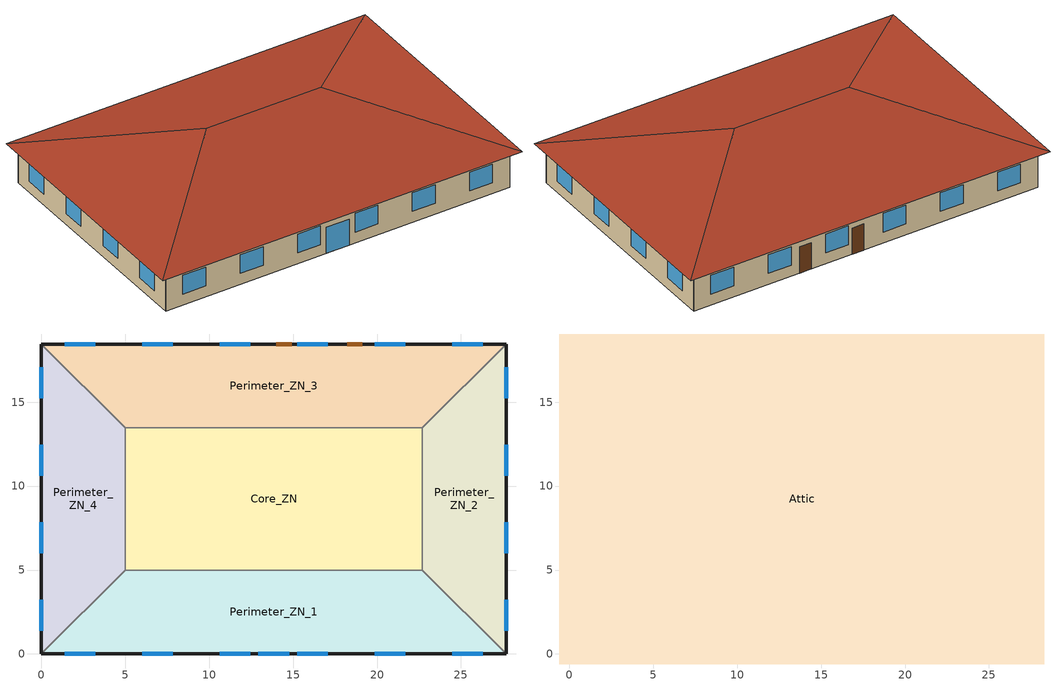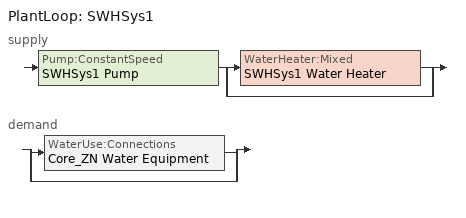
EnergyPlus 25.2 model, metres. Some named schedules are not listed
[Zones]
Core_ZN
 floor adiabatic (Core_ZN_floor_Ffactor): 5,13.46 22.69,13.46 22.69,5 5,5 z0
 wall to Perimeter_ZN_1 (int_wall): 5,5 22.69,5 z0:3.05
 wall to Perimeter_ZN_2 (int_wall): 22.69,5 22.69,13.46 z0:3.05
 wall to Perimeter_ZN_3 (int_wall): 22.69,13.46 5,13.46 z0:3.05
 wall to Perimeter_ZN_4 (int_wall): 5,13.46 5,5 z0:3.05
Perimeter_ZN_1
 floor ground (Perimeter_ZN_1_floor_Ffactor): 27.69,0 0,0 5,5 22.69,5 z0
 wall outside (nonres_ext_wall_grd): 0,0 27.69,0 z0:3.05
 wall to Perimeter_ZN_4 (int_wall): 5,5 0,0 z0:3.05
 wall to Perimeter_ZN_2 (int_wall): 27.69,0 22.69,5 z0:3.05
 window (Window_U_0.363_SHGC_South_0.359): 1.39,0 3.22,0 / 6.01,0 7.84,0 / 10.62,0 12.45,0 / 15.24,0 17.07,0 / 19.85,0 21.68,0 / 24.47,0 26.3,0 z0.9:2.42; 12.93,0 14.76,0 z0:2.13
Perimeter_ZN_2
 floor ground (Perimeter_ZN_2_floor_Ffactor): 22.69,13.46 27.69,18.46 27.69,0 22.69,5 z0
 wall outside (nonres_ext_wall_grd): 27.69,0 27.69,18.46 z0:3.05
 wall to Perimeter_ZN_3 (int_wall): 27.69,18.46 22.69,13.46 z0:3.05
 window (Window_U_0.363_SHGC_East_0.359): 27.69,15.24 27.69,17.07 / 27.69,10.62 27.69,12.45 / 27.69,6.01 27.69,7.84 / 27.69,1.39 27.69,3.22 z0.9:2.42
Perimeter_ZN_3
 floor ground (Perimeter_ZN_3_floor_Ffactor): 5,13.46 0,18.46 27.69,18.46 22.69,13.46 z0
 wall outside (nonres_ext_wall_grd): 27.69,18.46 0,18.46 z0:3.05
 wall to Perimeter_ZN_4 (int_wall): 0,18.46 5,13.46 z0:3.05
 window (Window_U_0.363_SHGC_North_0.359): 26.3,18.46 24.47,18.46 / 21.68,18.46 19.85,18.46 / 17.07,18.46 15.24,18.46 / 12.45,18.46 10.62,18.46 / 7.84,18.46 6.01,18.46 / 3.22,18.46 1.39,18.46 z0.9:2.42
 door (Swinging Door_con): 14.91,18.46 14,18.46 / 19.13,18.46 18.22,18.46 z0:2.13
Perimeter_ZN_4
 floor ground (Perimeter_ZN_4_floor_Ffactor): 5,5 0,0 0,18.46 5,13.46 z0
 wall outside (nonres_ext_wall_grd): 0,18.46 0,0 z0:3.05
 window (Window_U_0.363_SHGC_West_0.359): 0,3.22 0,1.39 / 0,7.84 0,6.01 / 0,12.45 0,10.62 / 0,17.07 0,15.24 z0.9:2.42
Attic
 floor outside (ext_soffit_floor): -0.6,19.06 0,18.46 0,0 -0.6,-0.6 z3.05; 0,0 27.69,0 28.29,-0.6 -0.6,-0.6 z3.05; 28.29,19.06 28.29,-0.6 27.69,0 27.69,18.46 z3.05; -0.6,19.06 28.29,19.06 27.69,18.46 0,18.46 z3.05
 floor to Perimeter_ZN_1 (nonres_roof_floor): 0,0 5,5 22.69,5 27.69,0 z3.05
 floor to Perimeter_ZN_4 (nonres_roof_floor): 5,13.46 5,5 0,0 0,18.46 z3.05
 floor to Perimeter_ZN_2 (nonres_roof_floor): 22.69,5 22.69,13.46 27.69,18.46 27.69,0 z3.05
 floor to Core_ZN (nonres_roof_floor): 5,13.46 22.69,13.46 22.69,5 5,5 z3.05
 floor to Perimeter_ZN_3 (nonres_roof_floor): 0,18.46 27.69,18.46 22.69,13.46 5,13.46 z3.05
 roof outside (AtticRoofDeck): 28.29,19.06,3.05 -0.6,19.06,3.05 9.23,9.23,6.33 18.46,9.23,6.33; -0.6,19.06,3.05 -0.6,-0.6,3.05 9.23,9.23,6.33; 28.29,-0.6,3.05 28.29,19.06,3.05 18.46,9.23,6.33; -0.6,-0.6,3.05 28.29,-0.6,3.05 18.46,9.23,6.33 9.23,9.23,6.33
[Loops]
PlantLoop 'SWHSys1'
 supply: Pump:ConstantSpeed 'SWHSys1 Pump' > split
  | WaterHeater:Mixed 'SWHSys1 Water Heater'
  | bypass
 demand: split
  | WaterUse:Connections 'Core_ZN Water Equipment'
  | bypass
[Building]
OfficeSmall: North Axis=0; Terrain=City; Loads Convergence Tolerance Value=0.04; Temperature Convergence Tolerance Value=0.2; Solar Distribution=FullInteriorAndExterior; Maximum Number of Warmup Days=25; Minimum Number of Warmup Days=6
[Site:Location]
Albuquerque.Intl.Sunport_NM_USA WMO=723650: Latitude=35.04; Longitude=-106.62; Time Zone=-7; Elevation=1620
[SizingPeriod:DesignDay] Day of Month=21; DryBulb Temperature Range Modifier Type=DefaultMultipliers; Humidity Condition Type=Wetbulb; Barometric Pressure=83318; Rain Indicator=No; Snow Indicator=No; Daylight Saving Time Indicator=No
Name | Month | Day Type | Maximum DryBulb Temperature | Daily DryBulb Temperature Range | Wetbulb or DewPoint at Maximum DryBulb | Wind Speed | Wind Direction | Solar Model Indicator | Sky Clearness | ASHRAE Clear Sky Optical Depth for Beam Irradiance taub | ASHRAE Clear Sky Optical Depth for Diffuse Irradiance taud
Albuquerque.Intl.Sunport_NM_USA Ann Htg 99.6% Condns DB | 12 | WinterDesignDay | -7.9 | 0 | -7.9 | 3.2 | 0 | ASHRAEClearSky | 0
Albuquerque.Intl.Sunport_NM_USA Ann Clg .4% Condns DB=>MWB | 7 | SummerDesignDay | 35.1 | 13.5 | 15.7 | 4.4 | 220 | ASHRAETau |  | 0.463 | 1.887
[Site:GroundTemperature:FCfactorMethod]
January Ground Temperature=13.7; February Ground Temperature=7; March Ground Temperature=2.1; April Ground Temperature=2.6; May Ground Temperature=4.3; June Ground Temperature=8.8; July Ground Temperature=13.9; August Ground Temperature=17.8; September Ground Temperature=23.2; October Ground Temperature=25.6; November Ground Temperature=24.1; December Ground Temperature=20.5
[Site:WaterMainsTemperature]
Calculation Method=Correlation; Annual Average Outdoor Air Temperature=13.6333; Maximum Difference In Monthly Average Outdoor Air Temperatures=23.5
[Material]
Name | Roughness | Thickness | Conductivity | Density | Specific Heat | Thermal Absorptance | Solar Absorptance | Visible Absorptance
Std Wood 6inch | MediumSmooth | 0.15 | 0.12 | 540 | 1210 | 0.9 | 0.7 | 0.7
F07 25mm stucco | Smooth | 0.0254 | 0.72 | 1856 | 840 | 0.9 | 0.7 | 0.7
F12 Asphalt shingles | VeryRough | 0.0032 | 0.04 | 1120 | 1260 | 0.9 | 0.7
G01 13mm gypsum board | Smooth | 0.0127 | 0.16 | 800 | 1090 | 0.9 | 0.7 | 0.5
G01 16mm gypsum board | MediumSmooth | 0.0159 | 0.16 | 800 | 1090
G02 16mm plywood | Smooth | 0.0159 | 0.12 | 544 | 1210
[Material:NoMass] Thermal Absorptance=0.9; Solar Absorptance=0.7; Visible Absorptance=0.7
Name | Roughness | Thermal Resistance
Opaque Door panel_con | MediumRough | 0.475973
Nonres_Roof_Insulation | MediumSmooth | 8.09839
Nonres_Exterior_Wall_Insulation_grd | MediumSmooth | 1.64658
[WindowMaterial:SimpleGlazingSystem] UFactor=2.06121; Solar Heat Gain Coefficient=0.359; Visible Transmittance=0.3949
Glazing Layer East; Glazing Layer South; Glazing Layer West; Glazing Layer North
[Construction]
Swinging Door_con: Opaque Door panel_con
InteriorFurnishings: Std Wood 6inch
AtticRoofDeck: F12 Asphalt shingles, G02 16mm plywood
int_wall: G01 13mm gypsum board, G01 13mm gypsum board
ext_soffit_floor: G02 16mm plywood
nonres_roof_floor: G01 16mm gypsum board, Nonres_Roof_Insulation
nonres_ext_wall_grd: F07 25mm stucco, G01 16mm gypsum board, Nonres_Exterior_Wall_Insulation_grd, G01 16mm gypsum board
Window_U_0.363_SHGC_East_0.359: Glazing Layer East
Window_U_0.363_SHGC_South_0.359: Glazing Layer South
Window_U_0.363_SHGC_West_0.359: Glazing Layer West
Window_U_0.363_SHGC_North_0.359: Glazing Layer North
[Construction:FfactorGroundFloor] FFactor=0.90012
Name | Area | PerimeterExposed
Core_ZN_floor_Ffactor | 149.657 | 0
Perimeter_ZN_1_floor_Ffactor; Perimeter_ZN_3_floor_Ffactor | 113.45 | 27.69
Perimeter_ZN_2_floor_Ffactor; Perimeter_ZN_4_floor_Ffactor | 67.3 | 18.46
[Zone] Type=1; Multiplier=1; Ceiling Height=autocalculate; Volume=autocalculate; Floor Area=autocalculate
Name | Part of Total Floor Area
Core_ZN; Perimeter_ZN_1; Perimeter_ZN_2; Perimeter_ZN_3; Perimeter_ZN_4 | Yes
Attic | No
[InternalMass] Construction=InteriorFurnishings
Name | Zone or ZoneList | Surface Area
Core_ZN_InternalMass_1 | Core_ZN | 299.3148
Perimeter_ZN_1_InternalMass_1 | Perimeter_ZN_1 | 226.9
Perimeter_ZN_2_InternalMass_1 | Perimeter_ZN_2 | 134.6
Perimeter_ZN_3_InternalMass_1 | Perimeter_ZN_3 | 226.9
Perimeter_ZN_4_InternalMass_1 | Perimeter_ZN_4 | 134.6
[People] Number of People Calculation Method=Area/Person; Floor Area per Person=18.5806; Fraction Radiant=0.3; Sensible Heat Fraction=AUTOCALCULATE; Activity Level Schedule=ACTIVITY_SCH; Enable ASHRAE 55 Comfort Warnings=No; Mean Radiant Temperature Calculation Type=EnclosureAveraged
Name | Zone or ZoneList or Space or SpaceList | Number of People Schedule
Core_ZN | Core_ZN | BLDG_OCC_SCH_wo_SB
Perimeter_ZN_1 | Perimeter_ZN_1 | BLDG_OCC_SCH_wo_SB
Perimeter_ZN_2 | Perimeter_ZN_2 | BLDG_OCC_SCH_w_SB
Perimeter_ZN_3 | Perimeter_ZN_3 | BLDG_OCC_SCH_wo_SB
Perimeter_ZN_4 | Perimeter_ZN_4 | BLDG_OCC_SCH_wo_SB
[Lights] Schedule=ltg_sch_office; Design Level Calculation Method=Watts/Area; Watts per Floor Area=6.181254; Return Air Fraction=0; Fraction Radiant=0.7; Fraction Visible=0.2; Fraction Replaceable=1; EndUse Subcategory=LightsWired; Return Air Fraction Calculated from Plenum Temperature=No
Name | Zone or ZoneList or Space or SpaceList
Core_ZN_Lights | Core_ZN
Perimeter_ZN_1_Lights | Perimeter_ZN_1
Perimeter_ZN_2_Lights | Perimeter_ZN_2
Perimeter_ZN_3_Lights | Perimeter_ZN_3
Perimeter_ZN_4_Lights | Perimeter_ZN_4
[ElectricEquipment] Schedule=BLDG_EQUIP_SCH; Design Level Calculation Method=Watts/Area; Watts per Floor Area=6.78; EndUse Subcategory=MiscPlug
Name | Zone or ZoneList or Space or SpaceList
Core_ZN_MiscPlug_Equip | Core_ZN
Perimeter_ZN_1_MiscPlug_Equip | Perimeter_ZN_1
Perimeter_ZN_2_MiscPlug_Equip | Perimeter_ZN_2
Perimeter_ZN_3_MiscPlug_Equip | Perimeter_ZN_3
Perimeter_ZN_4_MiscPlug_Equip | Perimeter_ZN_4
[ZoneInfiltration:DesignFlowRate] Temperature Term Coefficient=0; Velocity Squared Term Coefficient=0
Name | Zone or ZoneList or Space or SpaceList | Schedule | Design Flow Rate Calculation Method | Design Flow Rate | Flow Rate per Exterior Surface Area | Constant Term Coefficient | Velocity Term Coefficient
Perimeter_ZN_1_Infiltration | Perimeter_ZN_1 | INFIL_QUARTER_ON_SCH | Flow/ExteriorWallArea | 0 | 0.00019935 | 0 | 0.224
Perimeter_ZN_1_Door_Infiltration | Perimeter_ZN_1 | INFIL_Door_Opening_SCH | Flow/Zone | 0.0764554 |  | 1 | 0
Perimeter_ZN_2_Infiltration | Perimeter_ZN_2 | INFIL_QUARTER_ON_SCH | Flow/ExteriorWallArea | 0 | 0.00019935 | 0 | 0.224
Perimeter_ZN_3_Infiltration | Perimeter_ZN_3 | INFIL_QUARTER_ON_SCH | Flow/ExteriorWallArea | 0 | 0.00019935 | 0 | 0.224
Perimeter_ZN_4_Infiltration | Perimeter_ZN_4 | INFIL_QUARTER_ON_SCH | Flow/ExteriorWallArea | 0 | 0.00019935 | 0 | 0.224
Attic_Infiltration | Attic | ALWAYS_ON | Flow/Zone | 0.2001 |  | 1 | 0
[Exterior:Lights] Control Option=AstronomicalClock; EndUse Subcategory=General
Name | Schedule | Design Level
Exterior_Lights_a | Exterior_lighting_schedule_a | 88.49
Exterior_Lights_b | Exterior_lighting_schedule_b_2016 | 144.07
Exterior_Lights_c | Exterior_lighting_schedule_c_2016 | 514.92
[HVACTemplate:Zone:VRF] Template VRF System=VRF_System_1; No Cooling Supply Air Flow Rate=Autosize; Outdoor Air Flow Rate per Zone=Autosize; Cooling Coil Gross Rated Total Capacity=Autosize; Cooling Coil Gross Rated Sensible Heat Ratio=Autosize; Heat Pump Heating Coil Gross Rated Capacity=Autosize
Core_ZN; Perimeter_ZN_1; Perimeter_ZN_2; Perimeter_ZN_3; Perimeter_ZN_4
[HVACTemplate:System:VRF]
VRF_System_1: Gross Rated Total Cooling Capacity=Autosize; Gross Rated Cooling COP=3.5; Minimum Outdoor Temperature in Cooling Mode=-6; Maximum Outdoor Temperature in Cooling Mode=43; Gross Rated Heating Capacity=Autosize; Rated Heating Capacity Sizing Ratio=1; Gross Rated Heating COP=4; Minimum Outdoor Temperature in Heating Mode=-20; Maximum Outdoor Temperature in Heating Mode=15.5; Minimum Heat Pump PartLoad Ratio=0.15
[Sizing:Plant]
SWHSys1: Loop Type=Heating; Design Loop Exit Temperature=48.89; Loop Design Temperature Difference=5
[ZoneControl:Thermostat] Control Type Schedule=ThermostatSetpoint:DualSetpoint; Control 1=Htg-SetP-Sch
Name | Zone or ZoneList
Thermostat_Core_ZN | Core_ZN
Thermostat_Perimeter_ZN_1 | Perimeter_ZN_1
Thermostat_Perimeter_ZN_2 | Perimeter_ZN_2
Thermostat_Perimeter_ZN_3 | Perimeter_ZN_3
Thermostat_Perimeter_ZN_4 | Perimeter_ZN_4
[Pump:ConstantSpeed]
SWHSys1 Pump: Design Flow Rate=autosize; Design Pump Head=0.001; Design Power Consumption=AUTOSIZE; Motor Efficiency=0.3; Fraction of Motor Inefficiencies to Fluid Stream=0; Pump Control Type=Intermittent
[WaterHeater:Mixed]
SWHSys1 Water Heater: Tank Volume=0.1514; Setpoint Temperature Schedule=SHWSys1 Water Heater Setpoint Temperature Schedule; Deadband Temperature Difference=2; Maximum Temperature Limit=82.2222; Heater Control Type=Cycle; Heater Maximum Capacity=11722.84; Heater Fuel Type=ELECTRICITY; Heater Thermal Efficiency=1; Off Cycle Parasitic Fuel Consumption Rate=571; Off Cycle Parasitic Fuel Type=ELECTRICITY; Off Cycle Parasitic Heat Fraction to Tank=0; On Cycle Parasitic Fuel Consumption Rate=571; On Cycle Parasitic Fuel Type=ELECTRICITY; Ambient Temperature Indicator=zone; Ambient Temperature Zone=CORE_ZN; Off Cycle Loss Coefficient to Ambient Temperature=1.20598; On Cycle Loss Coefficient to Ambient Temperature=1.20598; Peak Use Flow Rate=4.048e-06; Use Flow Rate Fraction Schedule=BLDG_SWH_SCH
[PlantLoop]
SWHSys1: Fluid Type=WATER; Plant Equipment Operation Scheme=SWHSys1 Loop Operation Scheme List; Maximum Loop Temperature=48.89; Minimum Loop Temperature=10; Maximum Loop Flow Rate=AUTOSIZE; Minimum Loop Flow Rate=0; Plant Loop Volume=AUTOSIZE; Load Distribution Scheme=Optimal
[PlantEquipmentList]
SWHSys1 Equipment List: SWHSys1 Water Heater
[PlantEquipmentOperation:HeatingLoad]
SWHSys1 Operation Scheme: Load Range 1 Lower Limit=0; Load Range 1 Upper Limit=1000000000000000; Range 1 Equipment List=SWHSys1 Equipment List
[PlantEquipmentOperationSchemes]
SWHSys1 Loop Operation Scheme List: Control Scheme 1=SWHSys1 Operation Scheme; Control Scheme 1 Schedule=PlantOnSched
[SetpointManager:Scheduled]
SWHSys1 Loop Setpoint Manager: Control Variable=Temperature; Schedule=SHWSys1-Loop-Temp-Schedule; Setpoint Node or NodeList=SWHSys1 Supply Outlet Node
[Generator:PVWatts]
PV_module: PVWatts Version=5; DC System Capacity=550; Module Type=Premium; Array Type=FixedOpenRack; System Losses=0.113; Array Geometry Type=TiltAzimuth; Tilt Angle=0; Azimuth Angle=180
[ElectricLoadCenter:Inverter:PVWatts]
PV_Inverter: DC to AC Size Ratio=1.2; Inverter Efficiency=0.96
[ElectricLoadCenter:Generators]
PV_Generator: Generator 1=PV_module; Generator 1 Rated Electric Power Output=550; Generator 1 Availability Schedule=PV_SCH
[ElectricLoadCenter:Distribution]
Generator: Generator List=PV_Generator; Generator Operation Scheme Type=Baseload; Electrical Buss Type=DirectCurrentWithInverter; Inverter=PV_Inverter
[WaterUse:Equipment]
Core_ZN Water Equipment: EndUse Subcategory=WaterUse; Peak Flow Rate=4.048e-06; Flow Rate Fraction Schedule=BLDG_SWH_SCH; Target Temperature Schedule=Core_ZN Water Equipment Temp Sched; Hot Water Supply Temperature Schedule=Core_ZN Water Equipment Hot Supply Temp Sched; Zone=Core_ZN; Sensible Fraction Schedule=Core_ZN Water Equipment Sensible fract sched; Latent Fraction Schedule=Core_ZN Water Equipment Latent fract sched
[WaterUse:Connections]
Core_ZN Water Equipment: Water Use Equipment 1=Core_ZN Water Equipment
[Schedule:Compact]
PV_SCH; ALWAYS_ON; PlantOnSched: Through: 12/31, For: AllDays, Until: 24:00, 1
BLDG_EQUIP_SCH: Through: 12/31, For: WeekDays, Until: 6:00, 0.409478, Until: 8:00, 0.479753, Until: 12:00, 0.959505, Until: 13:00, 0.901935, Until: 17:00, 0.959505, Until: 18:00, 0.479753, Until: 23:00, 0.191901, Until: 24:00, 0.163791, For: Weekends, Until: 24:00, 0.163791, For: Holiday, Until: 24:00, 0.163791, For: WinterDesignDay, Until: 24:00, 0, For: SummerDesignDay, Until: 24:00, 1, For: CustomDay1, Until: 24:00, 0, For: CustomDay2, Until: 24:00, 0
BLDG_OCC_SCH_w_SB: Through: 12/31, For: Weekdays, Until: 01:00, 0, Until: 02:00, 0, Until: 03:00, 0, Until: 04:00, 0, Until: 05:00, 0, Until: 06:00, 0, Until: 07:00, 0.11, Until: 08:00, 0.21, Until: 09:00, 1, Until: 10:00, 1, Until: 11:00, 0, Until: 12:00, 1, Until: 13:00, 0, Until: 14:00, 1, Until: 15:00, 0, Until: 16:00, 1, Until: 17:00, 1, Until: 18:00, 0.32, Until: 19:00, 0.11, Until: 20:00, 0.11, Until: 21:00, 0.11, Until: 22:00, 0.11, Until: 23:00, 0.05, Until: 24:00, 0, For: Weekends, Until: 01:00, 0, Until: 02:00, 0, Until: 03:00, 0, Until: 04:00, 0, Until: 05:00, 0, Until: 06:00, 0, Until: 07:00, 0, Until: 08:00, 0, Until: 09:00, 0, Until: 10:00, 0, Until: 11:00, 0, Until: 12:00, 0, Until: 13:00, 0, Until: 14:00, 0, Until: 15:00, 0, Until: 16:00, 0, Until: 17:00, 0, Until: 18:00, 0, Until: 19:00, 0, Until: 20:00, 0, Until: 21:00, 0, Until: 22:00, 0, Until: 23:00, 0, Until: 24:00, 0, For: Holiday, Until: 24:00, 0, For: WinterDesignDay, Until: 24:00, 0, For: SummerDesignDay, Until: 24:00, 1, For: CustomDay1, Until: 24:00, 0, For: CustomDay2, Until: 24:00, 0
BLDG_OCC_SCH_wo_SB: Through: 12/31, For: Weekdays, Until: 01:00, 0, Until: 02:00, 0, Until: 03:00, 0, Until: 04:00, 0, Until: 05:00, 0, Until: 06:00, 0, Until: 07:00, 0.11, Until: 08:00, 0.21, Until: 09:00, 1, Until: 10:00, 1, Until: 11:00, 1, Until: 12:00, 1, Until: 13:00, 0.610395, Until: 14:00, 1, Until: 15:00, 1, Until: 16:00, 1, Until: 17:00, 1, Until: 18:00, 0.32, Until: 19:00, 0.11, Until: 20:00, 0.11, Until: 21:00, 0.11, Until: 22:00, 0.11, Until: 23:00, 0.05, Until: 24:00, 0, For: Weekends, Until: 01:00, 0, Until: 02:00, 0, Until: 03:00, 0, Until: 04:00, 0, Until: 05:00, 0, Until: 06:00, 0, Until: 07:00, 0, Until: 08:00, 0, Until: 09:00, 0, Until: 10:00, 0, Until: 11:00, 0, Until: 12:00, 0, Until: 13:00, 0, Until: 14:00, 0, Until: 15:00, 0, Until: 16:00, 0, Until: 17:00, 0, Until: 18:00, 0, Until: 19:00, 0, Until: 20:00, 0, Until: 21:00, 0, Until: 22:00, 0, Until: 23:00, 0, Until: 24:00, 0, For: Holiday, Until: 24:00, 0, For: WinterDesignDay, Until: 24:00, 0, For: SummerDesignDay, Until: 24:00, 1, For: CustomDay1, Until: 24:00, 0, For: CustomDay2, Until: 24:00, 0
INFIL_QUARTER_ON_SCH: Through: 12/31, For: Weekdays, Until: 07:00, 1, Until: 19:00, 0.25, Until: 24:00, 1, For: Saturday, Until: 07:00, 1, Until: 18:00, 0.25, Until: 24:00, 1, For: WinterDesignDay SummerDesignDay, Until: 24:00, 1, For: Sunday Holidays AllOtherDays, Until: 24:00, 1
INFIL_Door_Opening_SCH: Through: 12/31, For: Weekdays, Until: 06:00, 0, Until: 07:00, 0.131, Until: 08:00, 1, Until: 12:00, 0.131, Until: 13:00, 1, Until: 17:00, 0.131, Until: 18:00, 1, Until: 19:00, 0.131, Until: 24:00, 0, For: Saturday Sunday Holidays AllOtherDays, Until: 24:00, 0
BLDG_SWH_SCH: Through: 12/31, For: WeekDays, Until: 7:00, 0, Until: 8:00, 0.27, Until: 9:00, 0.55, Until: 11:00, 0.64, Until: 12:00, 0.82, Until: 13:00, 1, Until: 14:00, 0.91, Until: 16:00, 0.55, Until: 17:00, 0.73, Until: 19:00, 0.37, Until: 20:00, 0.18, Until: 21:00, 0.27, Until: 22:00, 0.09, Until: 24:00, 0, For: Weekends, Until: 24:00, 0, For: Holiday, Until: 24:00, 0, For: WinterDesignDay, Until: 7:00, 0, Until: 8:00, 0.27, Until: 9:00, 0.55, Until: 11:00, 0.64, Until: 12:00, 0.82, Until: 13:00, 1, Until: 14:00, 0.91, Until: 16:00, 0.55, Until: 17:00, 0.73, Until: 19:00, 0.37, Until: 20:00, 0.18, Until: 21:00, 0.27, Until: 22:00, 0.09, Until: 24:00, 0, For: SummerDesignDay, Until: 7:00, 0, Until: 8:00, 0.27, Until: 9:00, 0.55, Until: 11:00, 0.64, Until: 12:00, 0.82, Until: 13:00, 1, Until: 14:00, 0.91, Until: 16:00, 0.55, Until: 17:00, 0.73, Until: 19:00, 0.37, Until: 20:00, 0.18, Until: 21:00, 0.27, Until: 22:00, 0.09, Until: 24:00, 0, For: CustomDay1, Until: 24:00, 0, For: CustomDay2, Until: 24:00, 0
ACTIVITY_SCH: Through: 12/31, For: AllDays, Until: 24:00, 120
Core_ZN Water Equipment Latent fract sched: Through: 12/31, For: AllDays, Until: 24:00, 0.05
Core_ZN Water Equipment Sensible fract sched: Through: 12/31, For: AllDays, Until: 24:00, 0.2
Core_ZN Water Equipment Temp Sched: Through: 12/31, For: AllDays, Until: 24:00, 48.8
Core_ZN Water Equipment Hot Supply Temp Sched: Through: 12/31, For: AllDays, Until: 24:00, 55
SHWSys1-Loop-Temp-Schedule; SHWSys1 Water Heater Setpoint Temperature Schedule: Through: 12/31, For: AllDays, Until: 24:00, 60
Exterior_lighting_schedule_a: Through:12/31, For:AllDays, Until: 06:00, 0, Until: 24:00, 1
Exterior_lighting_schedule_b_2016: Through:12/31, For:AllDays, Until: 06:00, 0.5, Until: 24:00, 1
Exterior_lighting_schedule_c_2016: Through:12/31, For:AllDays, Until: 06:00, 0.5, Until: 19:00, 1, Until: 24:00, 0.5
[SCHEDULE:COMPACT]
ltg_sch_office: Through: 12/31, For: SummerDesignDay, Until: 24:00, 1, For: WinterDesignDay, Until: 24:00, 0, For: Weekdays, Until: 5:00, 0.114132, Until: 7:00, 0.145835, Until: 8:00, 0.266306, Until: 12:00, 0.570652, Until: 13:00, 0.507247, Until: 17:00, 0.570652, Until: 18:00, 0.386777, Until: 20:00, 0.266306, Until: 22:00, 0.202901, Until: 23:00, 0.145835, Until: 24:00, 0.114132, For: Saturday, Until: 24:00, 0.114132, For: AllOtherDays, Until: 24:00, 0.114132
[Schedule:Constant]
Name | Hourly Value
Htg-SetP-Sch | 21
Clg-SetP-Sch | 24
